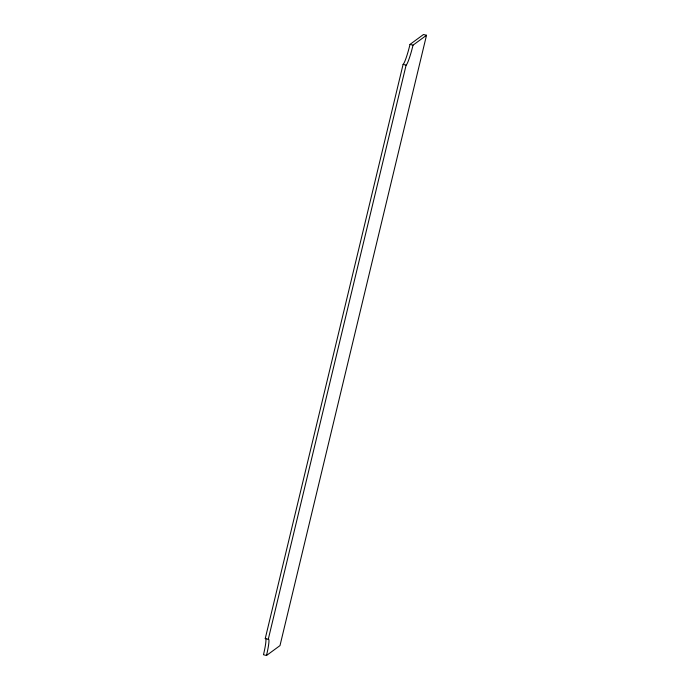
<?xml version="1.0" encoding="UTF-8"?>
<svg xmlns="http://www.w3.org/2000/svg" width="690" height="690" viewBox="0 0 690 690"><rect width="100%" height="100%" fill="white"/><g stroke="black" fill="none" stroke-linecap="round" stroke-linejoin="round"><path stroke-width="1.03" d="M265.253 638.526L403.098 64.377A18.759 2.044 -75.7 0 0 410.007 44.401L423.505 34.5L426.515 35.268L279.993 645.599L266.495 655.5L263.485 654.732A18.759 2.044 -75.7 0 0 265.253 638.526L268.272 639.294A18.759 2.044 -75.7 0 1 266.495 655.5M268.272 639.294L406.108 65.145A18.759 2.044 -75.7 0 0 413.025 45.169L426.515 35.268M410.007 44.401L413.025 45.169M403.098 64.377L406.108 65.145"/></g></svg>
